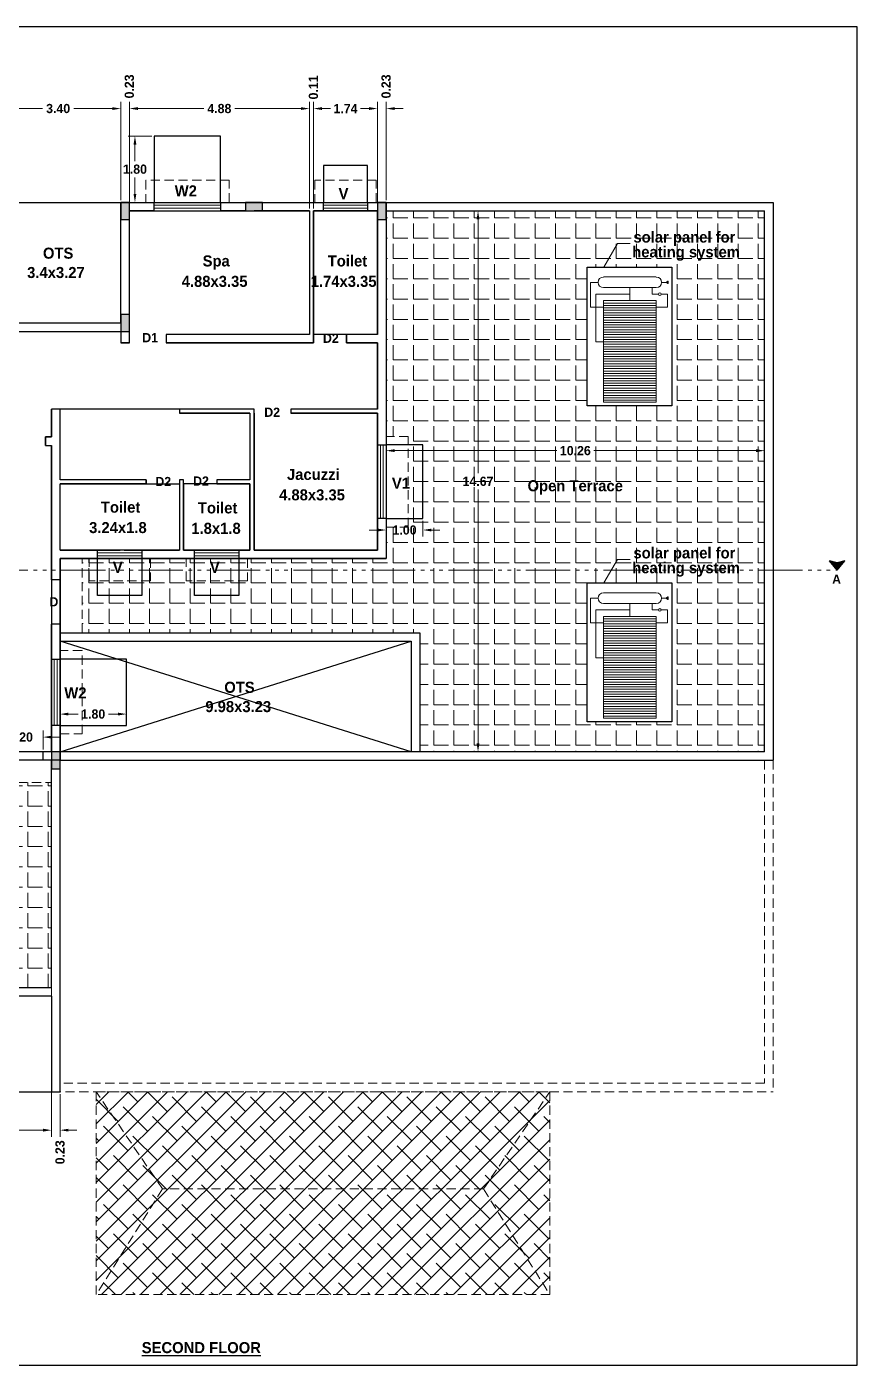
# Model space of a CAD drawing. Header units: metres. Extents: x 596 to 685, y 363 to 505.
# Drawn here: x 662.7 to 685.21, y 432.8 to 469.09 of the extents above; entities that cross this region are included whole.
import ezdxf

# ---------------------------------------------------------------- set-up
doc = ezdxf.new("R2010")
doc.units = ezdxf.units.M
doc.header["$MEASUREMENT"] = 0
doc.linetypes.add('ACAD_ISO06W100', pattern=[36, 24, -3, 0, -3, 0, -3, 0, -3])
doc.linetypes.add('DASHED2', pattern=[0.375, 0.25, -0.125])
for name, color, linetype in [('BLK_1_FLOOR', 63, 'Continuous'), ('BLK_1_FLR_2_ EXIT_WIDTH_ DOOR', 2, 'Continuous'), ('BLK_1_FLR_2_ACROOM_2_LIGHT_VENTILATION_1', 1, 'Continuous'), ('BLK_1_FLR_2_ACROOM_4_LIGHT_VENTILATION_1', 7, 'Continuous'), ('BLK_1_FLR_2_BLT_UP_AREA', 1, 'Continuous'), ('BLK_1_FLR_2_CARPET_AREA', 1, 'Continuous'), ('BLK_1_FLR_2_ROOF_AREA', 54, 'Continuous'), ('BLK_1_FLR_2_ROOM_2_LIGHT_VENTILATION_1', 1, 'Continuous'), ('BLK_1_FLR_2_UNITFA_1', 234, 'Continuous'), ('BLK_1_FLR_2_WC_BATH', 3, 'Continuous'), ('BLK_1_LVL_2_BLDG_FOOT_PRINT', 1, 'Continuous'), ('BLK_1_TERRACESERVICE_UTILITYDISTANCE', 3, 'Continuous'), ('SOLAR_PANEL', 3, 'Continuous')]:
    doc.layers.add(name, color=color, linetype=linetype)
doc.styles.add('century', font='GOTHICB.TTF')
doc.styles.add('century Bold', font='GOTHICB.TTF', dxfattribs={"height": 9})
doc.dimstyles.get("Standard").update_dxf_attribs({"dimtxt": 0.25, "dimasz": 0.23, "dimexe": 0.18, "dimexo": 0.0625, "dimgap": 0.09, "dimtad": 0, "dimtih": 1, "dimtoh": 1, "dimzin": 0, "dimdsep": 46, "dimtxsty": 'century', "dimcen": 0.09, "dimadec": 0, "dimazin": 0, "dimtfac": 1, "dimtofl": 0, "dimtmove": 0, "dimatfit": 3, "dimfxl": 0, "dimtolj": 1, "dimtzin": 0, "dimlwd": 18, "dimlwe": 5, "dimarcsym": 0})
pattern_1 = [(0, (197.43026, -58.041), (0, 0.55), [0.4, -0.15]), (90, (197.43026, -58.041), (-0.55, 0), [0.4, -0.15])]

# ---------------------------------------------------------------- blocks, each defined once
blk = doc.blocks.new('*D30')
at = {"layer": 'BLK_1_TERRACESERVICE_UTILITYDISTANCE', "color": 0, "lineweight": 5}
for p, q in [((672.441, 457.661), (672.441, 457.778)), ((682.701, 457.661), (682.701, 457.778))]:
    blk.add_line(p, q, dxfattribs=at)
at = {"layer": 'BLK_1_TERRACESERVICE_UTILITYDISTANCE', "color": 0, "lineweight": 18}
for p, q in [((672.671, 457.598), (677.067, 457.598)), ((682.471, 457.598), (678.074, 457.598))]:
    blk.add_line(p, q, dxfattribs=at)
at = {"layer": 'BLK_1_TERRACESERVICE_UTILITYDISTANCE', "color": 0, "lineweight": 30}
for points in [[(672.671, 457.637), (672.671, 457.56), (672.441, 457.598)], [(682.471, 457.637), (682.471, 457.56), (682.701, 457.598)]]:
    blk.add_solid(points, dxfattribs=at)
at = {"layer": 'Defpoints', "color": 0, "lineweight": 30}
for p in [(672.441, 457.598), (682.701, 457.598), (682.701, 457.598)]:
    blk.add_point(p, dxfattribs=at)
at = {"layer": 'BLK_1_TERRACESERVICE_UTILITYDISTANCE', "color": 0, "lineweight": 30, "insert": (677.571, 457.598), "char_height": 0.25, "attachment_point": 5, "style": 'century'}
blk.add_mtext('\\A1;10.26', dxfattribs=at)
blk = doc.blocks.new('*D31')
at = {"layer": 'BLK_1_TERRACESERVICE_UTILITYDISTANCE', "color": 0, "lineweight": 5}
for p, q in [((674.834, 464.101), (675.113, 464.101)), ((674.834, 449.431), (675.113, 449.431))]:
    blk.add_line(p, q, dxfattribs=at)
at = {"layer": 'BLK_1_TERRACESERVICE_UTILITYDISTANCE', "color": 0, "lineweight": 18}
for p, q in [((674.933, 463.871), (674.933, 456.987)), ((674.933, 449.661), (674.933, 456.544))]:
    blk.add_line(p, q, dxfattribs=at)
at = {"layer": 'BLK_1_TERRACESERVICE_UTILITYDISTANCE', "color": 0, "lineweight": 30}
for points in [[(674.894, 463.871), (674.971, 463.871), (674.933, 464.101)], [(674.894, 449.661), (674.971, 449.661), (674.933, 449.431)]]:
    blk.add_solid(points, dxfattribs=at)
at = {"layer": 'Defpoints', "color": 0, "lineweight": 30}
for p in [(674.771, 464.101), (674.771, 449.431), (674.933, 449.431)]:
    blk.add_point(p, dxfattribs=at)
at = {"layer": 'BLK_1_TERRACESERVICE_UTILITYDISTANCE', "color": 0, "lineweight": 30, "insert": (674.933, 456.766), "char_height": 0.25, "attachment_point": 5, "style": 'century'}
blk.add_mtext('\\A1;14.67', dxfattribs=at)
blk = doc.blocks.new('*D83')
at = {"layer": 'BLK_1_FLR_2_ACROOM_2_LIGHT_VENTILATION_1', "color": 0, "lineweight": 5}
for p, q in [((666.093, 466.131), (665.453, 466.131)), ((666.093, 464.331), (665.453, 464.331))]:
    blk.add_line(p, q, dxfattribs=at)
at = {"layer": 'BLK_1_FLR_2_ACROOM_2_LIGHT_VENTILATION_1', "color": 0, "lineweight": 18}
for p, q in [((665.633, 465.901), (665.633, 465.452)), ((665.633, 464.561), (665.633, 465.009))]:
    blk.add_line(p, q, dxfattribs=at)
at = {"layer": 'BLK_1_FLR_2_ACROOM_2_LIGHT_VENTILATION_1', "color": 0, "lineweight": 30}
for points in [[(665.594, 465.901), (665.671, 465.901), (665.633, 466.131)], [(665.594, 464.561), (665.671, 464.561), (665.633, 464.331)]]:
    blk.add_solid(points, dxfattribs=at)
at = {"layer": 'Defpoints', "color": 0, "lineweight": 30}
for p in [(666.156, 466.131), (665.633, 464.331), (666.156, 464.331)]:
    blk.add_point(p, dxfattribs=at)
at = {"layer": 'BLK_1_FLR_2_ACROOM_2_LIGHT_VENTILATION_1', "color": 0, "lineweight": 30, "insert": (665.633, 465.231), "char_height": 0.25, "attachment_point": 5, "style": 'century'}
blk.add_mtext('\\A1;1.80', dxfattribs=at)
blk = doc.blocks.new('*D84')
at = {"layer": 'BLK_1_FLR_2_ROOM_2_LIGHT_VENTILATION_1', "color": 0, "lineweight": 5}
for p, q in [((672.441, 455.693), (672.441, 455.266)), ((673.441, 455.693), (673.441, 455.266))]:
    blk.add_line(p, q, dxfattribs=at)
at = {"layer": 'BLK_1_FLR_2_ROOM_2_LIGHT_VENTILATION_1', "color": 0, "lineweight": 18}
for p, q in [((672.211, 455.446), (671.981, 455.446)), ((673.671, 455.446), (673.901, 455.446))]:
    blk.add_line(p, q, dxfattribs=at)
at = {"layer": 'BLK_1_FLR_2_ROOM_2_LIGHT_VENTILATION_1', "color": 0, "lineweight": 30}
for points in [[(672.211, 455.484), (672.211, 455.407), (672.441, 455.446)], [(673.671, 455.484), (673.671, 455.407), (673.441, 455.446)]]:
    blk.add_solid(points, dxfattribs=at)
at = {"layer": 'Defpoints', "color": 0, "lineweight": 30}
for p in [(672.441, 455.756), (673.441, 455.756), (673.441, 455.446)]:
    blk.add_point(p, dxfattribs=at)
at = {"layer": 'BLK_1_FLR_2_ROOM_2_LIGHT_VENTILATION_1', "color": 0, "lineweight": 30, "insert": (672.941, 455.446), "char_height": 0.25, "attachment_point": 5, "style": 'century'}
blk.add_mtext('\\A1;1.00', dxfattribs=at)
blk = doc.blocks.new('*D85')
at = {"layer": 'BLK_1_FLR_2_ACROOM_4_LIGHT_VENTILATION_1', "color": 0, "lineweight": 5}
for p, q in [((663.601, 450.502), (663.601, 450.634)), ((665.401, 450.502), (665.401, 450.634))]:
    blk.add_line(p, q, dxfattribs=at)
at = {"layer": 'BLK_1_FLR_2_ACROOM_4_LIGHT_VENTILATION_1', "color": 0, "lineweight": 18}
for p, q in [((663.831, 450.454), (664.089, 450.454)), ((665.171, 450.454), (664.912, 450.454))]:
    blk.add_line(p, q, dxfattribs=at)
at = {"layer": 'BLK_1_FLR_2_ACROOM_4_LIGHT_VENTILATION_1', "color": 0, "lineweight": 30}
for points in [[(663.831, 450.493), (663.831, 450.416), (663.601, 450.454)], [(665.171, 450.493), (665.171, 450.416), (665.401, 450.454)]]:
    blk.add_solid(points, dxfattribs=at)
at = {"layer": 'Defpoints', "color": 0, "lineweight": 30}
for p in [(663.601, 450.439), (665.401, 450.454), (665.401, 450.439)]:
    blk.add_point(p, dxfattribs=at)
at = {"layer": 'BLK_1_FLR_2_ACROOM_4_LIGHT_VENTILATION_1', "color": 0, "lineweight": 30, "insert": (664.501, 450.454), "char_height": 0.25, "attachment_point": 5, "style": 'century'}
blk.add_mtext('\\A1;1.80', dxfattribs=at)
blk = doc.blocks.new('*D217')
at = {"color": 0, "lineweight": 5}
for p, q in [((661.851, 464.393), (661.851, 467.055)), ((665.251, 464.393), (665.251, 467.055))]:
    blk.add_line(p, q, dxfattribs=at)
at = {"color": 0, "lineweight": 18}
for p, q in [((662.081, 466.875), (663.13, 466.875)), ((665.021, 466.875), (663.972, 466.875))]:
    blk.add_line(p, q, dxfattribs=at)
at = {"color": 0, "lineweight": 30}
for points in [[(662.081, 466.914), (662.081, 466.837), (661.851, 466.875)], [(665.021, 466.914), (665.021, 466.837), (665.251, 466.875)]]:
    blk.add_solid(points, dxfattribs=at)
at = {"layer": 'Defpoints', "color": 0, "lineweight": 30}
for p in [(665.251, 466.875), (661.851, 464.331), (665.251, 464.331)]:
    blk.add_point(p, dxfattribs=at)
at = {"color": 0, "lineweight": 30, "insert": (663.551, 466.875), "char_height": 0.25, "attachment_point": 5, "style": 'century'}
blk.add_mtext('\\A1;3.40', dxfattribs=at)
blk = doc.blocks.new('*D218')
at = {"color": 0, "lineweight": 18}
for p, q in [((665.021, 466.875), (664.791, 466.875)), ((665.711, 466.875), (665.941, 466.875))]:
    blk.add_line(p, q, dxfattribs=at)
at = {"color": 0, "lineweight": 5}
for p, q in [((665.251, 464.393), (665.251, 467.055)), ((665.481, 464.393), (665.481, 467.055))]:
    blk.add_line(p, q, dxfattribs=at)
at = {"color": 0, "lineweight": 30}
for points in [[(665.021, 466.914), (665.021, 466.837), (665.251, 466.875)], [(665.711, 466.914), (665.711, 466.837), (665.481, 466.875)]]:
    blk.add_solid(points, dxfattribs=at)
at = {"layer": 'Defpoints', "color": 0, "lineweight": 30}
for p in [(665.481, 466.875), (665.251, 464.331), (665.481, 464.331)]:
    blk.add_point(p, dxfattribs=at)
at = {"color": 0, "lineweight": 30, "insert": (665.481, 467.476), "char_height": 0.25, "attachment_point": 5, "rotation": 90, "style": 'century'}
blk.add_mtext('\\A1;0.23', dxfattribs=at)
blk = doc.blocks.new('*D219')
at = {"color": 0, "lineweight": 5}
for p, q in [((665.481, 464.163), (665.481, 467.055)), ((670.361, 464.163), (670.361, 467.055))]:
    blk.add_line(p, q, dxfattribs=at)
at = {"color": 0, "lineweight": 18}
for p, q in [((665.711, 466.875), (667.498, 466.875)), ((670.131, 466.875), (668.343, 466.875))]:
    blk.add_line(p, q, dxfattribs=at)
at = {"color": 0, "lineweight": 30}
for points in [[(665.711, 466.914), (665.711, 466.837), (665.481, 466.875)], [(670.131, 466.914), (670.131, 466.837), (670.361, 466.875)]]:
    blk.add_solid(points, dxfattribs=at)
at = {"layer": 'Defpoints', "color": 0, "lineweight": 30}
for p in [(670.361, 466.875), (665.481, 464.101), (670.361, 464.101)]:
    blk.add_point(p, dxfattribs=at)
at = {"color": 0, "lineweight": 30, "insert": (667.921, 466.875), "char_height": 0.25, "attachment_point": 5, "style": 'century'}
blk.add_mtext('\\A1;4.88', dxfattribs=at)
blk = doc.blocks.new('*D220')
at = {"color": 0, "lineweight": 18}
for p, q in [((670.131, 466.875), (669.901, 466.875)), ((670.701, 466.875), (670.931, 466.875))]:
    blk.add_line(p, q, dxfattribs=at)
at = {"color": 0, "lineweight": 5}
for p, q in [((670.361, 464.163), (670.361, 467.055)), ((670.471, 464.163), (670.471, 467.055))]:
    blk.add_line(p, q, dxfattribs=at)
at = {"color": 0, "lineweight": 30}
for points in [[(670.131, 466.914), (670.131, 466.837), (670.361, 466.875)], [(670.701, 466.914), (670.701, 466.837), (670.471, 466.875)]]:
    blk.add_solid(points, dxfattribs=at)
at = {"layer": 'Defpoints', "color": 0, "lineweight": 30}
for p in [(670.471, 466.875), (670.361, 464.101), (670.471, 464.101)]:
    blk.add_point(p, dxfattribs=at)
at = {"color": 0, "lineweight": 30, "insert": (670.471, 467.448), "char_height": 0.25, "attachment_point": 5, "rotation": 90, "style": 'century'}
blk.add_mtext('\\A1;0.11', dxfattribs=at)
blk = doc.blocks.new('*D221')
at = {"color": 0, "lineweight": 5}
for p, q in [((670.471, 464.163), (670.471, 467.055)), ((672.211, 464.163), (672.211, 467.055))]:
    blk.add_line(p, q, dxfattribs=at)
at = {"color": 0, "lineweight": 18}
for p, q in [((670.701, 466.875), (670.929, 466.875)), ((671.981, 466.875), (671.752, 466.875))]:
    blk.add_line(p, q, dxfattribs=at)
at = {"color": 0, "lineweight": 30}
for points in [[(670.701, 466.914), (670.701, 466.837), (670.471, 466.875)], [(671.981, 466.914), (671.981, 466.837), (672.211, 466.875)]]:
    blk.add_solid(points, dxfattribs=at)
at = {"layer": 'Defpoints', "color": 0, "lineweight": 30}
for p in [(672.211, 466.875), (670.471, 464.101), (672.211, 464.101)]:
    blk.add_point(p, dxfattribs=at)
at = {"color": 0, "lineweight": 30, "insert": (671.341, 466.875), "char_height": 0.25, "attachment_point": 5, "style": 'century'}
blk.add_mtext('\\A1;1.74', dxfattribs=at)
blk = doc.blocks.new('*D222')
at = {"color": 0, "lineweight": 18}
for p, q in [((671.981, 466.875), (671.751, 466.875)), ((672.671, 466.875), (672.901, 466.875))]:
    blk.add_line(p, q, dxfattribs=at)
at = {"color": 0, "lineweight": 5}
for p, q in [((672.211, 464.393), (672.211, 467.055)), ((672.441, 464.393), (672.441, 467.055))]:
    blk.add_line(p, q, dxfattribs=at)
at = {"color": 0, "lineweight": 30}
for points in [[(671.981, 466.914), (671.981, 466.837), (672.211, 466.875)], [(672.671, 466.914), (672.671, 466.837), (672.441, 466.875)]]:
    blk.add_solid(points, dxfattribs=at)
at = {"layer": 'Defpoints', "color": 0, "lineweight": 30}
for p in [(672.441, 466.875), (672.211, 464.331), (672.441, 464.331)]:
    blk.add_point(p, dxfattribs=at)
at = {"color": 0, "lineweight": 30, "insert": (672.441, 467.476), "char_height": 0.25, "attachment_point": 5, "rotation": 90, "style": 'century'}
blk.add_mtext('\\A1;0.23', dxfattribs=at)
blk = doc.blocks.new('*D236')
at = {"color": 0, "lineweight": 5}
for p, q in [((657.271, 449.368), (657.271, 438.99)), ((663.371, 449.368), (663.371, 438.99))]:
    blk.add_line(p, q, dxfattribs=at)
at = {"color": 0, "lineweight": 18}
for p, q in [((657.501, 439.17), (659.903, 439.17)), ((663.141, 439.17), (660.738, 439.17))]:
    blk.add_line(p, q, dxfattribs=at)
at = {"color": 0, "lineweight": 30}
for points in [[(657.501, 439.209), (657.501, 439.132), (657.271, 439.17)], [(663.141, 439.209), (663.141, 439.132), (663.371, 439.17)]]:
    blk.add_solid(points, dxfattribs=at)
at = {"layer": 'Defpoints', "color": 0, "lineweight": 30}
for p in [(657.271, 449.431), (663.371, 449.431), (663.371, 439.17)]:
    blk.add_point(p, dxfattribs=at)
at = {"color": 0, "lineweight": 30, "insert": (660.321, 439.17), "char_height": 0.25, "attachment_point": 5, "style": 'century'}
blk.add_mtext('\\A1;6.10', dxfattribs=at)
blk = doc.blocks.new('*D237')
at = {"color": 0, "lineweight": 5}
for p, q in [((663.371, 444.419), (663.371, 438.99)), ((663.601, 440.148), (663.601, 438.99))]:
    blk.add_line(p, q, dxfattribs=at)
at = {"color": 0, "lineweight": 18}
for p, q in [((663.141, 439.17), (662.911, 439.17)), ((663.831, 439.17), (664.061, 439.17))]:
    blk.add_line(p, q, dxfattribs=at)
at = {"color": 0, "lineweight": 30}
for points in [[(663.141, 439.209), (663.141, 439.132), (663.371, 439.17)], [(663.831, 439.209), (663.831, 439.132), (663.601, 439.17)]]:
    blk.add_solid(points, dxfattribs=at)
at = {"layer": 'Defpoints', "color": 0, "lineweight": 30}
for p in [(663.371, 444.481), (663.601, 440.211), (663.601, 439.17)]:
    blk.add_point(p, dxfattribs=at)
at = {"color": 0, "lineweight": 30, "insert": (663.601, 438.57), "char_height": 0.25, "attachment_point": 5, "rotation": 90, "style": 'century'}
blk.add_mtext('\\A1;0.23', dxfattribs=at)
blk = doc.blocks.new('*D255')
at = {"layer": 'BLK_1_FLR_2_ EXIT_WIDTH_ DOOR', "color": 0, "lineweight": 18}
for p, q in [((661.711, 449.83), (661.481, 449.83)), ((663.371, 449.83), (663.601, 449.83))]:
    blk.add_line(p, q, dxfattribs=at)
at = {"layer": 'BLK_1_FLR_2_ EXIT_WIDTH_ DOOR', "color": 0, "lineweight": 5}
for p, q in [((661.941, 449.493), (661.941, 450.01)), ((663.141, 449.493), (663.141, 450.01))]:
    blk.add_line(p, q, dxfattribs=at)
at = {"layer": 'BLK_1_FLR_2_ EXIT_WIDTH_ DOOR', "color": 0, "lineweight": 30}
for points in [[(661.711, 449.868), (661.711, 449.791), (661.941, 449.83)], [(663.371, 449.868), (663.371, 449.791), (663.141, 449.83)]]:
    blk.add_solid(points, dxfattribs=at)
at = {"layer": 'Defpoints', "color": 0, "lineweight": 30}
for p in [(663.141, 449.83), (661.941, 449.431), (663.141, 449.431)]:
    blk.add_point(p, dxfattribs=at)
at = {"layer": 'BLK_1_FLR_2_ EXIT_WIDTH_ DOOR', "color": 0, "insert": (662.541, 449.83), "char_height": 0.25, "attachment_point": 5, "style": 'century'}
blk.add_mtext('\\A1;1.20', dxfattribs=at)

msp = doc.modelspace()

# ---------------------------------------------------------------- hatches: boundary and pattern name
at = {"lineweight": 30}
h = msp.add_hatch(color=256, dxfattribs=at)
h.dxf.hatch_style = 1
h.paths.add_polyline_path([(665.481, 464.331), (665.251, 464.331), (665.251, 463.871), (665.481, 463.871)])
h = msp.add_hatch(color=256, dxfattribs=at)
h.dxf.hatch_style = 1
h.paths.add_polyline_path([(669.091, 464.101), (669.091, 464.331), (668.631, 464.331), (668.631, 464.101)])
h = msp.add_hatch(color=256, dxfattribs=at)
h.dxf.hatch_style = 1
h.paths.add_polyline_path([(672.441, 464.331), (672.211, 464.331), (672.211, 463.871), (672.441, 463.871)])
at = {"lineweight": 9}
h = msp.add_hatch(dxfattribs=at)
h.set_pattern_fill('ANGLE', color=256, scale=2)
h.set_pattern_definition(pattern_1)
h.paths.add_polyline_path([(680.187, 458.813), (677.889, 458.813), (677.889, 462.578), (680.187, 462.578)], flags=16)
h.paths.add_polyline_path([(679.766, 458.913), (678.332, 458.913), (678.332, 460.548), (678.129, 460.548), (678.129, 461.491), (677.983, 461.491), (677.983, 462.163), (678.188, 462.163, -0.414214), (678.332, 462.308), (679.766, 462.308, -0.414214), (679.911, 462.163), (680.044, 462.163), (680.044, 462.18), (680.07, 462.18), (680.07, 462.198), (680.086, 462.198), (680.086, 462.129), (680.07, 462.129), (680.07, 462.147), (680.044, 462.147), (680.044, 462.163), (679.911, 462.163, -0.414214), (679.766, 462.019), (679.649, 462.019), (679.649, 461.844), (679.825, 461.844, -1), (679.895, 461.844), (680.07, 461.844), (680.07, 461.491), (679.766, 461.491)], flags=0)
h.paths.add_polyline_path([(677.889, 454.013), (678.344, 454.013), (678.544, 454.356), (664.201, 454.356), (664.201, 452.661), (673.351, 452.661), (673.351, 449.431), (682.701, 449.431), (682.701, 454.356), (678.544, 454.356), (678.344, 454.013), (680.187, 454.013), (680.187, 450.247), (677.889, 450.247)])
h.paths.add_polyline_path([(679.012, 454.086), (682.269, 454.086), (682.269, 454.686), (679.012, 454.686)], flags=9)
h.paths.add_polyline_path([(679.046, 454.496), (682.126, 454.496), (682.126, 455.087), (679.046, 455.087)], flags=24)
h.paths.add_polyline_path([(679.012, 462.652), (682.269, 462.652), (682.269, 463.252), (679.012, 463.252)], flags=24)
h.paths.add_polyline_path([(679.046, 463.061), (682.126, 463.061), (682.126, 463.653), (679.046, 463.653)], flags=24)
h.paths.add_polyline_path([(676.178, 456.317), (679.154, 456.317), (679.154, 456.9), (676.178, 456.9)], flags=24)
h.paths.add_polyline_path([(672.441, 457.986), (673.041, 457.986), (673.041, 455.526), (672.441, 455.526), (672.441, 454.671), (664.201, 454.671), (664.201, 454.356), (682.701, 454.356), (682.701, 464.101), (672.441, 464.101)])
at = {"lineweight": 30}
h = msp.add_hatch(color=256, dxfattribs=at)
h.dxf.hatch_style = 1
h.paths.add_polyline_path([(665.481, 461.291), (665.251, 461.291), (665.251, 460.831), (665.481, 460.831)])
h = msp.add_hatch(color=256, dxfattribs=at)
h.dxf.hatch_style = 1
h.paths.add_polyline_path([(684.667, 454.356), (684.873, 454.61), (684.667, 454.556), (684.461, 454.61)])
h = msp.add_hatch(color=256, dxfattribs=at)
h.dxf.hatch_style = 1
h.paths.add_polyline_path([(663.601, 449.431), (663.371, 449.431), (663.371, 448.971), (663.601, 448.971)])
at = {"lineweight": 9}
h = msp.add_hatch(dxfattribs=at)
h.set_pattern_fill('ANGLE', color=256, scale=2)
h.set_pattern_definition(pattern_1)
h.paths.add_polyline_path([(655.157, 445.317), (658.134, 445.317), (658.134, 445.9), (655.157, 445.9)], flags=24)
h.paths.add_polyline_path([(663.371, 448.601), (659.475, 448.601), (659.475, 449.201), (655.626, 449.201), (655.626, 448.601), (653.366, 448.601), (653.366, 449.201), (650.341, 449.201), (650.341, 442.801), (650.341, 440.441), (657.041, 440.441), (657.041, 443.031), (663.371, 443.031)])
h = msp.add_hatch(dxfattribs=at)
h.set_pattern_fill('ANSI38', color=256, scale=3)
h.set_pattern_definition([(45, (197.43026, -58.041), (-0.26516504, 0.26516504), []), (135, (197.43026, -58.041), (-0.79549513, 0.26516504), [0.9375, -0.5625])])
h.paths.add_polyline_path([(676.881, 440.211), (664.581, 440.211), (666.381, 437.576), (675.081, 437.576)])
h.paths.add_polyline_path([(675.081, 437.576), (666.381, 437.576), (664.581, 434.711), (676.881, 434.711)])
h.paths.add_polyline_path([(666.381, 437.576), (664.581, 440.211), (664.581, 434.711)])
h.paths.add_polyline_path([(676.881, 440.211), (675.081, 437.576), (676.881, 434.711)])

# ---------------------------------------------------------------- linework, layer by layer
at = {"linetype": 'DASHED2', "lineweight": 9}
for p, q in [((668.186, 464.931), (665.926, 464.931)), ((665.926, 464.931), (665.926, 464.331)), ((668.186, 464.331), (668.186, 464.931)), ((672.171, 464.931), (670.511, 464.931)), ((670.511, 464.931), (670.511, 464.331)), ((672.171, 464.331), (672.171, 464.931)), ((673.041, 457.986), (672.441, 457.986)), ((673.041, 455.526), (673.041, 457.986)), ((672.441, 455.526), (673.041, 455.526)), ((664.201, 452.661), (664.201, 454.671)), ((664.391, 454.071), (664.391, 454.671)), ((666.051, 454.671), (666.051, 454.071)), ((667.021, 454.071), (667.021, 454.671)), ((668.681, 454.671), (668.681, 454.071)), ((666.051, 454.071), (664.391, 454.071)), ((668.681, 454.071), (667.021, 454.071)), ((664.201, 452.176), (663.601, 452.176)), ((664.201, 449.916), (664.201, 452.176)), ((663.601, 449.916), (664.201, 449.916)), ((682.701, 449.201), (682.701, 440.441)), ((682.931, 449.201), (682.931, 440.211)), ((661.711, 448.601), (663.371, 448.601)), ((682.701, 440.441), (663.601, 440.441)), ((663.371, 440.211), (682.931, 440.211)), ((664.581, 440.211), (676.881, 440.211)), ((664.581, 434.711), (664.581, 440.211)), ((666.381, 437.576), (664.581, 440.211)), ((675.081, 437.576), (676.881, 440.211)), ((676.881, 440.211), (676.881, 434.711)), ((666.381, 437.576), (664.581, 434.711)), ((675.081, 437.576), (666.381, 437.576)), ((675.081, 437.576), (676.881, 434.711)), ((676.881, 434.711), (664.581, 434.711))]:
    msp.add_line(p, q, dxfattribs=at)
at = {"lineweight": 30}
for p, q in [((661.001, 464.331), (666.156, 464.331)), ((665.251, 461.061), (665.251, 464.331)), ((666.156, 464.101), (666.156, 464.331)), ((667.956, 464.331), (672.211, 464.331)), ((667.956, 464.331), (667.956, 464.101)), ((670.741, 464.101), (670.741, 464.331)), ((671.941, 464.331), (671.941, 464.101)), ((672.441, 464.331), (682.931, 464.331)), ((682.931, 464.331), (682.931, 449.201)), ((665.481, 460.521), (665.481, 464.101)), ((666.156, 464.101), (665.481, 464.101)), ((668.631, 464.101), (667.956, 464.101)), ((670.361, 464.101), (668.861, 464.101)), ((670.361, 464.101), (670.361, 460.751)), ((672.211, 464.101), (670.471, 464.101)), ((670.471, 464.101), (670.471, 460.521)), ((672.211, 460.751), (672.211, 464.101)), ((672.441, 464.101), (672.441, 454.671)), ((672.441, 464.101), (682.701, 464.101)), ((682.701, 449.431), (682.701, 464.101)), ((661.851, 461.061), (665.251, 461.061)), ((661.851, 460.831), (665.251, 460.831)), ((665.251, 460.831), (665.251, 460.521)), ((670.361, 460.751), (666.481, 460.751)), ((666.481, 460.751), (666.481, 460.521)), ((672.211, 460.751), (671.371, 460.751)), ((671.371, 460.521), (671.371, 460.751)), ((665.481, 460.521), (665.251, 460.521)), ((670.471, 460.521), (666.481, 460.521)), ((672.211, 460.521), (671.371, 460.521)), ((672.211, 458.721), (672.211, 460.521)), ((663.371, 457.971), (663.371, 458.721)), ((663.601, 456.811), (663.601, 458.721)), ((666.841, 458.721), (663.601, 458.721)), ((666.841, 458.721), (666.841, 458.611)), ((668.861, 458.721), (666.841, 458.721)), ((668.751, 458.611), (666.841, 458.611)), ((668.751, 458.611), (668.751, 456.811)), ((668.861, 458.611), (668.861, 454.901)), ((672.211, 458.721), (669.861, 458.721)), ((672.211, 458.611), (669.861, 458.611)), ((672.211, 454.901), (672.211, 458.611)), ((663.211, 457.741), (663.211, 457.971)), ((663.211, 457.971), (663.371, 457.971)), ((663.211, 457.741), (663.371, 457.741)), ((663.371, 454.091), (663.371, 457.741)), ((672.211, 457.756), (672.441, 457.756)), ((665.941, 456.811), (663.601, 456.811)), ((665.941, 456.701), (663.601, 456.701)), ((663.601, 454.901), (663.601, 456.701)), ((665.941, 456.811), (665.941, 456.701)), ((666.841, 456.701), (666.841, 454.901)), ((666.951, 456.701), (666.951, 454.901)), ((668.751, 456.811), (667.851, 456.811)), ((667.851, 456.811), (667.851, 456.701)), ((668.751, 456.701), (667.851, 456.701)), ((668.751, 456.701), (668.751, 454.901)), ((672.441, 455.756), (672.211, 455.756)), ((663.601, 454.901), (665.231, 454.901)), ((664.621, 454.671), (664.621, 454.901)), ((665.341, 454.901), (666.841, 454.901)), ((665.821, 454.901), (665.821, 454.671)), ((666.951, 454.901), (668.751, 454.901)), ((667.251, 454.671), (667.251, 454.901)), ((668.451, 454.901), (668.451, 454.671)), ((668.861, 454.901), (672.211, 454.901)), ((663.601, 452.661), (663.601, 454.671)), ((663.601, 454.671), (672.441, 454.671)), ((684.667, 454.356), (684.461, 454.61)), ((684.667, 454.556), (684.461, 454.61)), ((684.667, 454.356), (684.873, 454.61)), ((684.873, 454.61), (684.667, 454.556)), ((663.601, 454.091), (663.371, 454.091)), ((663.371, 452.661), (663.371, 452.891)), ((663.601, 452.891), (663.371, 452.891)), ((663.371, 449.431), (663.371, 452.661)), ((663.601, 449.431), (663.601, 452.661)), ((663.601, 452.661), (673.351, 452.661)), ((673.351, 452.661), (673.351, 449.431)), ((663.601, 452.431), (673.121, 452.431)), ((663.601, 449.431), (673.121, 452.431)), ((673.121, 449.431), (663.601, 452.431)), ((673.121, 452.431), (673.121, 449.431)), ((663.371, 451.946), (663.601, 451.946)), ((663.601, 450.146), (663.371, 450.146)), ((664.918, 449.431), (663.141, 449.431)), ((663.141, 449.201), (663.141, 449.431)), ((682.701, 449.431), (664.918, 449.431)), ((663.141, 449.201), (661.941, 449.201)), ((663.371, 449.201), (663.141, 449.201)), ((663.371, 443.031), (663.371, 449.201)), ((663.601, 440.211), (663.601, 449.201)), ((663.601, 449.201), (664.918, 449.201)), ((664.918, 449.201), (682.931, 449.201)), ((663.371, 443.031), (657.041, 443.031)), ((663.371, 442.801), (657.271, 442.801)), ((663.371, 442.801), (663.371, 440.211)), ((663.601, 440.441), (663.601, 442.801)), ((657.271, 440.211), (663.601, 440.211))]:
    msp.add_line(p, q, dxfattribs=at)
at = {"lineweight": 9}
for p, q in [((666.156, 464.331), (667.956, 464.331)), ((666.156, 464.255), (667.956, 464.255)), ((670.741, 464.331), (671.941, 464.331)), ((670.741, 464.255), (671.941, 464.255)), ((667.956, 464.177), (666.156, 464.177)), ((667.956, 464.101), (666.156, 464.101)), ((671.941, 464.177), (670.741, 464.177)), ((671.941, 464.101), (670.741, 464.101)), ((672.211, 455.756), (672.211, 457.756)), ((672.287, 455.756), (672.287, 457.756)), ((672.365, 457.756), (672.365, 455.756)), ((672.441, 457.756), (672.441, 455.756)), ((664.621, 454.901), (665.821, 454.901)), ((664.621, 454.825), (665.821, 454.825)), ((667.251, 454.901), (668.451, 454.901)), ((667.251, 454.825), (668.451, 454.825)), ((665.821, 454.747), (664.621, 454.747)), ((665.821, 454.671), (664.621, 454.671)), ((668.451, 454.747), (667.251, 454.747)), ((668.451, 454.671), (667.251, 454.671)), ((663.371, 450.146), (663.371, 451.946)), ((663.447, 450.146), (663.447, 451.946)), ((663.525, 451.946), (663.525, 450.146)), ((663.601, 451.946), (663.601, 450.146))]:
    msp.add_line(p, q, dxfattribs=at)
at = {"lineweight": 15}
for p, q in [((678.344, 462.578), (678.716, 463.216)), ((678.716, 463.216), (679.055, 463.216)), ((677.983, 461.491), (677.983, 462.163)), ((677.983, 462.163), (678.188, 462.163)), ((679.911, 462.163), (680.044, 462.163)), ((680.044, 462.147), (680.044, 462.18)), ((680.044, 462.18), (680.07, 462.18)), ((680.07, 462.147), (680.044, 462.147)), ((680.086, 462.198), (680.07, 462.198)), ((680.07, 462.198), (680.07, 462.129)), ((680.07, 462.129), (680.086, 462.129)), ((680.086, 462.129), (680.086, 462.198)), ((678.129, 460.548), (678.129, 461.844)), ((678.129, 461.844), (679.049, 461.844)), ((679.049, 462.019), (679.049, 461.668)), ((679.649, 462.019), (679.649, 461.844)), ((679.649, 461.844), (679.825, 461.844)), ((679.895, 461.844), (680.07, 461.844)), ((680.07, 461.844), (680.07, 461.491)), ((678.332, 461.491), (677.983, 461.491)), ((678.332, 461.602), (679.766, 461.602)), ((678.332, 461.537), (679.766, 461.537)), ((678.332, 461.471), (679.766, 461.471)), ((678.332, 461.405), (679.766, 461.405)), ((680.07, 461.491), (679.766, 461.491)), ((678.332, 461.339), (679.766, 461.339)), ((678.332, 461.273), (679.766, 461.273)), ((678.332, 461.207), (679.766, 461.207)), ((678.332, 461.141), (679.766, 461.141)), ((678.332, 461.075), (679.766, 461.075)), ((678.332, 461.009), (679.766, 461.009)), ((678.332, 460.943), (679.766, 460.943)), ((678.332, 460.878), (679.766, 460.878)), ((678.332, 460.812), (679.766, 460.812)), ((678.332, 460.746), (679.766, 460.746)), ((678.332, 460.68), (679.766, 460.68)), ((678.332, 460.548), (678.129, 460.548)), ((678.332, 460.614), (679.766, 460.614)), ((678.332, 460.548), (679.766, 460.548)), ((678.332, 460.482), (679.766, 460.482)), ((678.332, 460.416), (679.766, 460.416)), ((678.332, 460.35), (679.766, 460.35)), ((678.332, 460.284), (679.766, 460.284)), ((678.332, 460.219), (679.766, 460.219)), ((678.332, 460.153), (679.766, 460.153)), ((678.332, 460.087), (679.766, 460.087)), ((678.332, 460.021), (679.766, 460.021)), ((678.332, 459.955), (679.766, 459.955)), ((678.332, 459.889), (679.766, 459.889)), ((678.332, 459.823), (679.766, 459.823)), ((678.332, 459.757), (679.766, 459.757)), ((678.332, 459.691), (679.766, 459.691)), ((678.332, 459.625), (679.766, 459.625)), ((678.332, 459.559), (679.766, 459.559)), ((678.332, 459.494), (679.766, 459.494)), ((678.332, 459.428), (679.766, 459.428)), ((678.332, 459.362), (679.766, 459.362)), ((678.332, 459.296), (679.766, 459.296)), ((678.332, 459.23), (679.766, 459.23)), ((678.332, 459.164), (679.766, 459.164)), ((678.332, 459.098), (679.766, 459.098)), ((678.332, 459.032), (679.766, 459.032)), ((678.332, 458.966), (679.766, 458.966)), ((678.344, 454.013), (678.716, 454.651)), ((678.716, 454.651), (679.055, 454.651)), ((677.983, 452.926), (677.983, 453.598)), ((677.983, 453.598), (678.188, 453.598)), ((679.049, 453.454), (679.049, 453.103)), ((679.649, 453.454), (679.649, 453.278)), ((679.911, 453.598), (680.044, 453.598)), ((680.044, 453.582), (680.044, 453.614)), ((680.044, 453.614), (680.07, 453.614)), ((680.07, 453.582), (680.044, 453.582)), ((680.086, 453.632), (680.07, 453.632)), ((680.07, 453.632), (680.07, 453.564)), ((680.07, 453.564), (680.086, 453.564)), ((680.086, 453.564), (680.086, 453.632)), ((678.129, 451.983), (678.129, 453.278)), ((678.129, 453.278), (679.049, 453.278)), ((678.332, 453.037), (679.766, 453.037)), ((679.649, 453.278), (679.825, 453.278)), ((679.895, 453.278), (680.07, 453.278)), ((680.07, 453.278), (680.07, 452.926)), ((678.332, 452.926), (677.983, 452.926)), ((678.332, 452.971), (679.766, 452.971)), ((678.332, 452.905), (679.766, 452.905)), ((678.332, 452.839), (679.766, 452.839)), ((678.332, 452.773), (679.766, 452.773)), ((678.332, 452.707), (679.766, 452.707)), ((678.332, 452.642), (679.766, 452.642)), ((680.07, 452.926), (679.766, 452.926)), ((678.332, 452.576), (679.766, 452.576)), ((678.332, 452.51), (679.766, 452.51)), ((678.332, 452.444), (679.766, 452.444)), ((678.332, 452.378), (679.766, 452.378)), ((678.332, 452.312), (679.766, 452.312)), ((678.332, 451.983), (678.129, 451.983)), ((678.332, 452.246), (679.766, 452.246)), ((678.332, 452.18), (679.766, 452.18)), ((678.332, 452.114), (679.766, 452.114)), ((678.332, 452.048), (679.766, 452.048)), ((678.332, 451.983), (679.766, 451.983)), ((678.332, 451.917), (679.766, 451.917)), ((678.332, 451.851), (679.766, 451.851)), ((678.332, 451.785), (679.766, 451.785)), ((678.332, 451.719), (679.766, 451.719)), ((678.332, 451.653), (679.766, 451.653)), ((678.332, 451.587), (679.766, 451.587)), ((678.332, 451.521), (679.766, 451.521)), ((678.332, 451.455), (679.766, 451.455)), ((678.332, 451.389), (679.766, 451.389)), ((678.332, 451.324), (679.766, 451.324)), ((678.332, 451.258), (679.766, 451.258)), ((678.332, 451.192), (679.766, 451.192)), ((678.332, 451.126), (679.766, 451.126)), ((678.332, 451.06), (679.766, 451.06)), ((678.332, 450.994), (679.766, 450.994)), ((678.332, 450.928), (679.766, 450.928)), ((678.332, 450.862), (679.766, 450.862)), ((678.332, 450.796), (679.766, 450.796)), ((678.332, 450.73), (679.766, 450.73)), ((678.332, 450.664), (679.766, 450.664)), ((678.332, 450.599), (679.766, 450.599)), ((678.332, 450.533), (679.766, 450.533)), ((678.332, 450.467), (679.766, 450.467)), ((678.332, 450.401), (679.766, 450.401))]:
    msp.add_line(p, q, dxfattribs=at)
at = {"linetype": 'ACAD_ISO06W100', "lineweight": 18, "ltscale": 0.05}
msp.add_line((648.931, 454.356), (684.663, 454.356), dxfattribs=at)
at = {"lineweight": 30}
for points in [[(671.941, 465.331), (670.741, 465.331), (670.741, 464.331), (671.941, 464.331)], [(665.251, 463.871), (665.481, 463.871), (665.481, 464.331), (665.251, 464.331)], [(668.631, 464.331), (668.631, 464.101), (669.091, 464.101), (669.091, 464.331)], [(672.211, 463.871), (672.441, 463.871), (672.441, 464.331), (672.211, 464.331)], [(665.251, 460.831), (665.481, 460.831), (665.481, 461.291), (665.251, 461.291)], [(665.821, 453.671), (664.621, 453.671), (664.621, 454.671), (665.821, 454.671)], [(668.451, 453.671), (667.251, 453.671), (667.251, 454.671), (668.451, 454.671)], [(663.371, 448.971), (663.601, 448.971), (663.601, 449.431), (663.371, 449.431)]]:
    msp.add_lwpolyline(points, close=True, dxfattribs=at)
for points in [[(661.001, 464.331), (666.156, 464.331)], [(667.956, 464.331), (672.211, 464.331)]]:
    msp.add_lwpolyline(points, dxfattribs=at)
at = {"lineweight": 15}
for points in [[(677.889, 458.813), (677.889, 462.578), (680.187, 462.578), (680.187, 458.813)], [(679.766, 461.668), (679.766, 458.913), (678.332, 458.913), (678.332, 461.668)], [(677.889, 450.247), (677.889, 454.013), (680.187, 454.013), (680.187, 450.247)], [(679.766, 453.103), (679.766, 450.347), (678.332, 450.347), (678.332, 453.103)]]:
    msp.add_lwpolyline(points, close=True, dxfattribs=at)
for points in [[(678.332, 462.308), (679.766, 462.308)], [(679.766, 462.019), (678.332, 462.019)], [(678.332, 453.742), (679.766, 453.742)], [(679.766, 453.454), (678.332, 453.454)]]:
    msp.add_lwpolyline(points, dxfattribs=at)
for centre in [(679.86, 461.844), (679.86, 453.278)]:
    msp.add_circle(centre, 0.0353, dxfattribs=at)
for centre, start, end in [((678.332, 462.163), 90, 270), ((679.766, 462.163), 270, 90), ((678.332, 453.598), 90, 270), ((679.766, 453.598), 270, 90)]:
    msp.add_arc(centre, 0.144, start, end, dxfattribs=at)
at = {"layer": 'BLK_1_FLOOR', "linetype": 'ByBlock'}
msp.add_lwpolyline([(645.993, 469.094), (645.993, 432.796), (685.212, 432.796), (685.212, 469.094)], close=True, dxfattribs=at)
at = {"layer": 'BLK_1_FLR_2_ACROOM_2_LIGHT_VENTILATION_1', "lineweight": 30}
msp.add_lwpolyline([(666.156, 464.331), (667.956, 464.331), (667.956, 466.131), (666.156, 466.131)], close=True, dxfattribs=at)
at = {"layer": 'BLK_1_FLR_2_ACROOM_4_LIGHT_VENTILATION_1', "lineweight": 30}
msp.add_lwpolyline([(665.401, 450.146), (665.401, 451.946), (663.601, 451.946), (663.601, 450.146)], close=True, dxfattribs=at)
at = {"layer": 'BLK_1_FLR_2_BLT_UP_AREA', "color": 1, "lineweight": 30}
msp.add_lwpolyline([(650.111, 449.201), (650.111, 464.331), (661.851, 464.331), (661.851, 461.061), (665.251, 461.061), (665.251, 464.331), (672.441, 464.331), (672.441, 454.671), (663.601, 454.671), (663.601, 449.201), (650.111, 449.201)], dxfattribs=at)
at = {"layer": 'BLK_1_FLR_2_CARPET_AREA', "lineweight": 30}
msp.add_lwpolyline([(661.851, 460.831), (665.251, 460.831), (665.251, 460.521), (665.481, 460.521), (665.481, 464.101), (670.361, 464.101), (670.361, 460.751), (666.481, 460.751), (666.481, 460.521), (670.471, 460.521), (670.471, 464.101), (672.211, 464.101), (672.211, 460.751), (671.371, 460.751), (671.371, 460.521), (672.211, 460.521), (672.211, 458.721), (669.861, 458.721), (669.861, 458.611), (672.211, 458.611), (672.211, 454.901), (668.861, 454.901), (668.861, 458.721), (666.841, 458.721), (666.841, 458.611), (668.751, 458.611), (668.751, 456.811), (667.851, 456.811), (667.851, 456.701), (668.751, 456.701), (668.751, 454.901), (666.951, 454.901), (666.951, 456.811), (666.841, 456.811), (666.841, 454.901), (663.601, 454.901), (663.601, 456.701), (665.941, 456.701), (665.941, 456.811), (663.601, 456.811), (663.601, 458.721), (663.371, 458.721), (663.371, 457.971), (663.211, 457.971), (663.211, 457.741), (663.371, 457.741), (663.371, 449.431), (657.271, 449.431)], dxfattribs=at)
at = {"layer": 'BLK_1_FLR_2_ROOF_AREA', "lineweight": 9}
msp.add_lwpolyline([(650.111, 449.201), (650.111, 464.331), (661.851, 464.331), (661.851, 461.061), (665.251, 461.061), (665.251, 464.331), (672.441, 464.331), (672.441, 454.671), (663.601, 454.671), (663.601, 449.201), (650.111, 449.201)], dxfattribs=at)
at = {"layer": 'BLK_1_FLR_2_ROOM_2_LIGHT_VENTILATION_1', "lineweight": 30}
msp.add_lwpolyline([(673.441, 455.756), (673.441, 457.756), (672.441, 457.756), (672.441, 455.756)], close=True, dxfattribs=at)
at = {"layer": 'BLK_1_FLR_2_UNITFA_1', "color": 234, "lineweight": 30}
msp.add_lwpolyline([(650.111, 449.201), (650.111, 464.331), (661.851, 464.331), (661.851, 461.061), (665.251, 461.061), (665.251, 464.331), (672.441, 464.331), (672.441, 454.671), (663.601, 454.671), (663.601, 449.201), (650.111, 449.201)], dxfattribs=at)
at = {"layer": 'BLK_1_FLR_2_WC_BATH', "lineweight": 30}
for points in [[(670.471, 464.101), (672.211, 464.101), (672.211, 460.751), (670.471, 460.751)], [(663.601, 456.701), (666.841, 456.701), (666.841, 454.901), (663.601, 454.901)], [(666.951, 454.901), (668.751, 454.901), (668.751, 456.701), (666.951, 456.701)]]:
    msp.add_lwpolyline(points, close=True, dxfattribs=at)
at = {"layer": 'BLK_1_LVL_2_BLDG_FOOT_PRINT', "lineweight": 9}
msp.add_lwpolyline([(650.111, 449.201), (650.111, 464.331), (661.851, 464.331), (661.851, 461.061), (665.251, 461.061), (665.251, 464.331), (672.441, 464.331), (672.441, 454.671), (663.601, 454.671), (663.601, 449.201), (650.111, 449.201)], dxfattribs=at)
at = {"layer": 'SOLAR_PANEL', "lineweight": 30}
for points in [[(677.889, 458.813), (677.889, 462.578), (680.187, 462.578), (680.187, 458.813)], [(677.889, 450.247), (677.889, 454.013), (680.187, 454.013), (680.187, 450.247)]]:
    msp.add_lwpolyline(points, close=True, dxfattribs=at)

# ---------------------------------------------------------------- texts
at = {"style": 'century Bold'}
for s, height, p in [('W2', 0.3, (666.711, 464.494)), ('V', 0.3, (671.152, 464.417)), ('OTS', 0.3, (663.139, 462.804)), ('Spa', 0.3, (667.467, 462.594)), ('Toilet', 0.3, (670.858, 462.594)), ('3.4x3.27', 0.3, (662.71, 462.28)), ('4.88x3.35', 0.3, (666.9, 462.04)), ('1.74x3.35', 0.3, (670.397, 462.04)), ('D1', 0.25, (665.83, 460.538)), ('D2', 0.25, (670.729, 460.522)), ('D2', 0.25, (669.138, 458.515)), ('Jacuzzi', 0.3, (669.754, 456.804)), ('D2', 0.25, (666.186, 456.636)), ('D2', 0.25, (667.209, 456.649)), ('V1', 0.3, (672.598, 456.564)), ('Open Terrace', 0.3, (676.275, 456.496)), ('4.88x3.35', 0.3, (669.54, 456.25)), ('Toilet', 0.3, (664.709, 455.916)), ('Toilet', 0.3, (667.339, 455.896)), ('3.24x1.8', 0.3, (664.39, 455.362)), ('1.8x1.8', 0.3, (667.161, 455.342)), ('V', 0.3, (665.032, 454.284)), ('V', 0.3, (667.662, 454.284)), ('A', 0.25, (684.531, 453.988)), ('D', 0.25, (663.314, 453.374)), ('OTS', 0.3, (668.054, 451.031)), ('W2', 0.3, (663.718, 450.879)), ('9.98x3.23', 0.3, (667.54, 450.507)), ('%%USECOND FLOOR', 0.3, (665.816, 433.123))]:
    msp.add_text(s, height=height, dxfattribs=at).set_placement(p)
at = {"lineweight": 30, "style": 'century Bold'}
for s, p in [('solar panel for', (679.145, 463.241)), ('heating system', (679.112, 462.839)), ('solar panel for', (679.145, 454.676)), ('heating system', (679.112, 454.273))]:
    msp.add_text(s, height=0.3, dxfattribs=at).set_placement(p)

# ---------------------------------------------------------------- dimensions: what is measured, and where the dimension line sits
at = {"lineweight": 30}
for base, p1, p2, picture, middle in [((665.481, 466.875), (665.251, 464.331), (665.481, 464.331), '*D218', (665.481, 467.476)), ((670.471, 466.875), (670.361, 464.101), (670.471, 464.101), '*D220', (670.471, 467.448)), ((672.441, 466.875), (672.211, 464.331), (672.441, 464.331), '*D222', (672.441, 467.476)), ((663.601, 439.17), (663.371, 444.481), (663.601, 440.211), '*D237', (663.601, 438.57))]:
    dim = msp.add_linear_dim(base=base, p1=p1, p2=p2, dimstyle='Standard', override={"dimjust": 4}, dxfattribs=at)
    dim.commit()
    dim.dimension.update_dxf_attribs({"geometry": picture, "text_midpoint": middle})
for base, p1, p2, picture, middle in [((665.251, 466.875), (661.851, 464.331), (665.251, 464.331), '*D217', (663.551, 466.875)), ((670.361, 466.875), (665.481, 464.101), (670.361, 464.101), '*D219', (667.921, 466.875)), ((672.211, 466.875), (670.471, 464.101), (672.211, 464.101), '*D221', (671.341, 466.875)), ((663.371, 439.17), (657.271, 449.431), (663.371, 449.431), '*D236', (660.321, 439.17))]:
    dim = msp.add_linear_dim(base=base, p1=p1, p2=p2, dimstyle='Standard', dxfattribs=at)
    dim.commit()
    dim.dimension.update_dxf_attribs({"geometry": picture, "text_midpoint": middle})
at = {"layer": 'BLK_1_FLR_2_ EXIT_WIDTH_ DOOR', "color": 2}
dim = msp.add_linear_dim(base=(663.141, 449.83), p1=(661.941, 449.431), p2=(663.141, 449.431), dimstyle='Standard', dxfattribs=at)
dim.commit()
dim.dimension.update_dxf_attribs({"geometry": '*D255', "text_midpoint": (662.541, 449.83)})
at = {"layer": 'BLK_1_FLR_2_ACROOM_2_LIGHT_VENTILATION_1', "color": 232, "lineweight": 30}
dim = msp.add_linear_dim(base=(665.633, 464.331), p1=(666.156, 466.131), p2=(666.156, 464.331), angle=90, dimstyle='Standard', dxfattribs=at)
dim.commit()
dim.dimension.update_dxf_attribs({"geometry": '*D83', "text_midpoint": (665.633, 465.231)})
at = {"layer": 'BLK_1_FLR_2_ACROOM_4_LIGHT_VENTILATION_1', "color": 232, "lineweight": 30}
dim = msp.add_linear_dim(base=(665.401, 450.454), p1=(663.601, 450.439), p2=(665.401, 450.439), dimstyle='Standard', dxfattribs=at)
dim.commit()
dim.dimension.update_dxf_attribs({"geometry": '*D85', "text_midpoint": (664.501, 450.454)})
at = {"layer": 'BLK_1_FLR_2_ROOM_2_LIGHT_VENTILATION_1', "color": 232, "lineweight": 30}
dim = msp.add_linear_dim(base=(673.441, 455.446), p1=(672.441, 455.756), p2=(673.441, 455.756), dimstyle='Standard', dxfattribs=at)
dim.commit()
dim.dimension.update_dxf_attribs({"geometry": '*D84', "text_midpoint": (672.941, 455.446)})
at = {"layer": 'BLK_1_TERRACESERVICE_UTILITYDISTANCE', "color": 1, "lineweight": 30}
dim = msp.add_linear_dim(base=(674.933, 449.431), p1=(674.771, 464.101), p2=(674.771, 449.431), angle=90, dimstyle='Standard', dxfattribs=at)
dim.commit()
dim.dimension.update_dxf_attribs({"geometry": '*D31', "text_midpoint": (674.933, 456.766)})
at = {"layer": 'BLK_1_TERRACESERVICE_UTILITYDISTANCE', "lineweight": 30}
dim = msp.add_linear_dim(base=(682.701, 457.598), p1=(672.441, 457.598), p2=(682.701, 457.598), dimstyle='Standard', dxfattribs=at)
dim.commit()
dim.dimension.update_dxf_attribs({"geometry": '*D30', "text_midpoint": (677.571, 457.598)})

doc.saveas('drawing.dxf')
